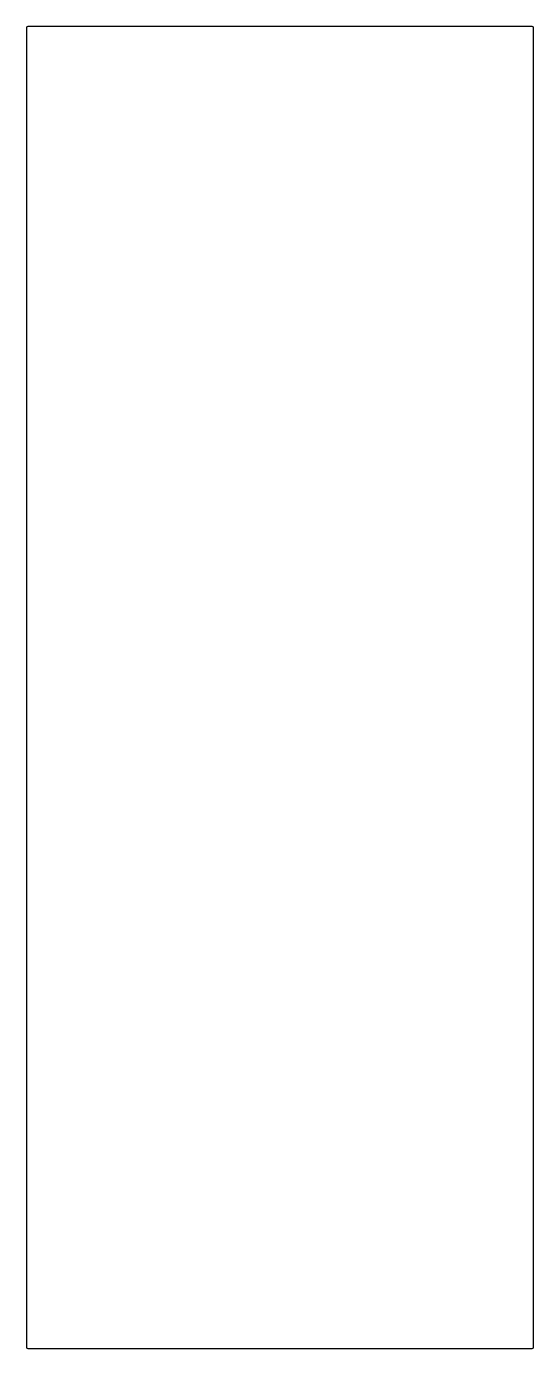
# Model space of a CAD drawing. Header units: millimetres. Extents: x -19.1 to 19.1, y 1.4 to 101.
import ezdxf

# ---------------------------------------------------------------- set-up
doc = ezdxf.new("R2010")
doc.units = ezdxf.units.MM
doc.layers.add('Edge.Cuts', color=7, linetype='Continuous')

msp = doc.modelspace()

# ---------------------------------------------------------------- linework, layer by layer
at = {"layer": 'Edge.Cuts'}
for p, q in [((-19.1, 100.9), (-19.1, 1.5)), ((19, 101), (-19, 101)), ((19.1, 1.5), (19.1, 100.9)), ((-19, 1.4), (19, 1.4))]:
    msp.add_line(p, q, dxfattribs=at)
for centre, start, end in [((-19, 100.9), 90, 180), ((19, 100.9), 0, 90), ((-19, 1.5), -180, -90), ((19, 1.5), -90, 0)]:
    msp.add_arc(centre, 0.1, start, end, dxfattribs=at)

doc.saveas('drawing.dxf')
